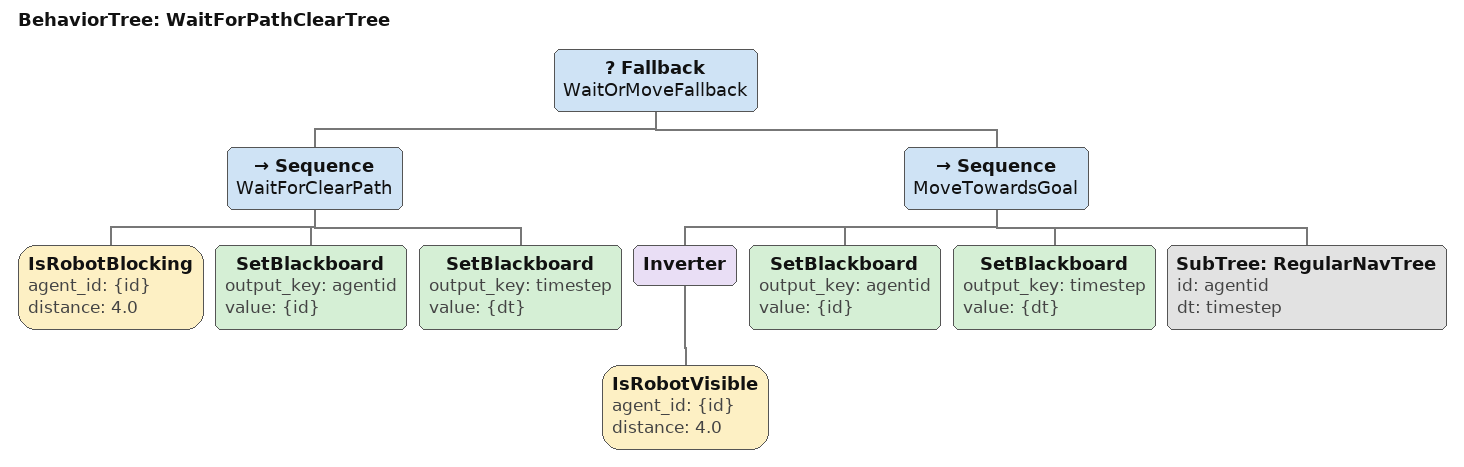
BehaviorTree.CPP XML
<root main_tree_to_execute='WaitForPathClearTree'>
    <include path='BTRegularNav.xml'/>
    <BehaviorTree ID='WaitForPathClearTree'>
        <Fallback name='WaitOrMoveFallback'>
            <Sequence name='WaitForClearPath'>
                <IsRobotBlocking agent_id='{id}' distance='4.0'/>
                <SetBlackboard output_key='agentid' value='{id}' />
                <SetBlackboard output_key='timestep' value='{dt}' />
            </Sequence>
            <Sequence name='MoveTowardsGoal'>
                <Inverter>
                    <IsRobotVisible agent_id='{id}' distance='4.0'/>
                </Inverter>
                <SetBlackboard output_key='agentid' value='{id}' />
                <SetBlackboard output_key='timestep' value='{dt}' />
                <SubTree ID='RegularNavTree' id='agentid' dt='timestep' /> <!-- Using Subtree -->
            </Sequence>
        </Fallback>
    </BehaviorTree>
</root>
